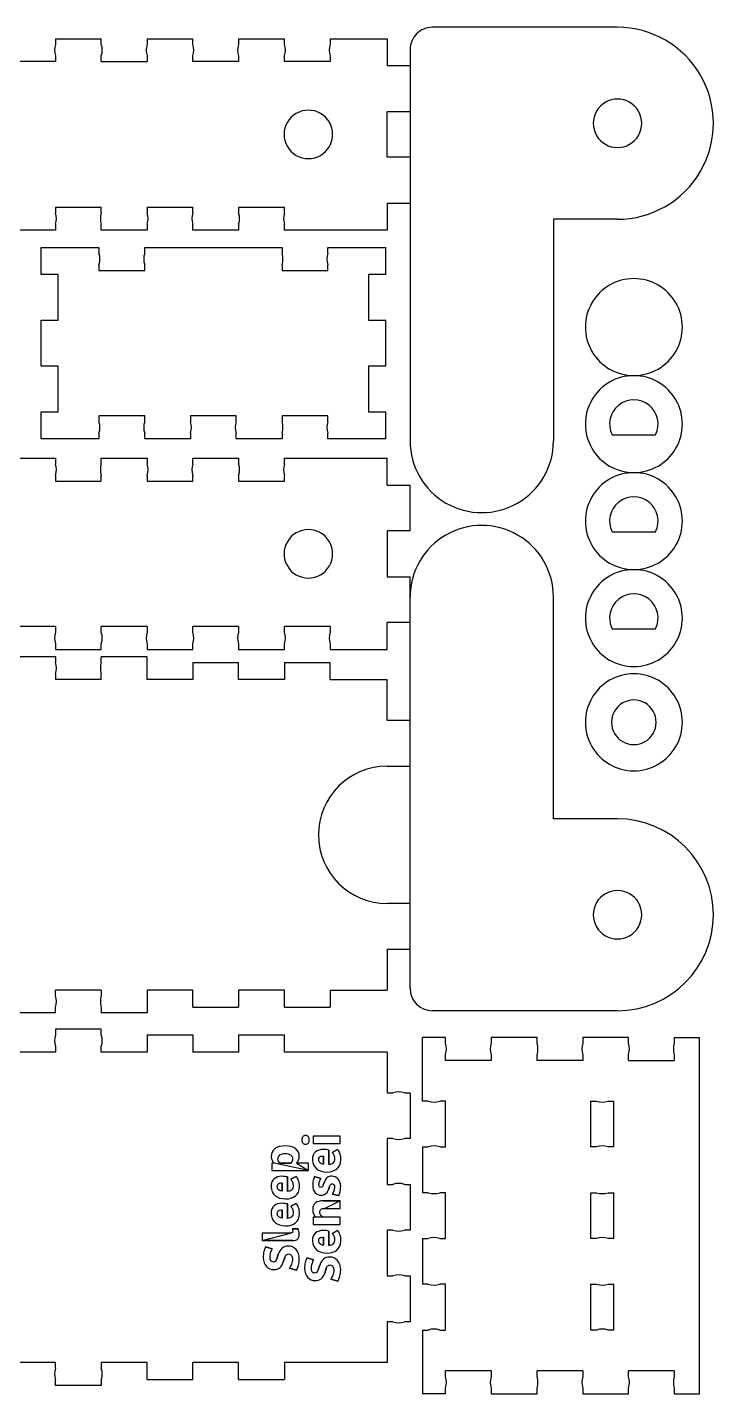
# Model space of a CAD drawing. Extents: x 0.21 to 5.87, y 1.68 to 7.32.
# Drawn here: x 3.02 to 5.87, y 1.68 to 7.32 of the extents above; entities that cross this region are included whole.
import ezdxf

# ---------------------------------------------------------------- set-up
doc = ezdxf.new("R2010")
doc.units = 0
doc.layers.add('Your_Design', color=7, linetype='CONTINUOUS')

msp = doc.modelspace()

# ---------------------------------------------------------------- linework, layer by layer
at = {"layer": 'Your_Design', "color": 5}
for points in [[(3.136378, 7.271357), (3.325178, 7.271357)], [(3.136378, 7.271357), (3.136379, 7.247757)], [(3.325179, 7.247763), (3.325178, 7.271363)], [(3.513978, 7.271357), (3.702778, 7.271357)], [(3.513978, 7.271357), (3.513979, 7.247757)], [(3.702779, 7.247763), (3.702778, 7.271363)], [(3.891578, 7.271357), (4.080378, 7.271357)], [(3.891578, 7.271357), (3.891579, 7.247757)], [(4.080379, 7.247763), (4.080378, 7.271363)], [(4.269178, 7.271357), (4.504378, 7.271357)], [(4.269178, 7.271357), (4.269179, 7.247757)], [(4.504378, 7.271357), (4.504378, 7.160157)], [(5.454331, 7.318514), (4.69051, 7.318514)], [(4.598778, 7.226782), (4.598778, 5.61303)], [(3.136378, 7.176957), (2.947578, 7.176957)], [(3.136381, 7.200557), (3.136381, 7.176957)], [(3.325178, 7.176957), (3.513978, 7.176957)], [(3.325181, 7.176963), (3.325181, 7.200563)], [(3.513981, 7.200557), (3.513981, 7.176957)], [(3.891578, 7.176957), (3.702778, 7.176957)], [(3.702781, 7.176963), (3.702781, 7.200563)], [(3.891581, 7.200557), (3.891581, 7.176957)], [(4.269178, 7.176957), (4.080378, 7.176957)], [(4.080381, 7.176963), (4.080381, 7.200563)], [(4.269181, 7.200557), (4.269181, 7.176957)], [(4.598778, 7.160157), (4.504378, 7.160157)], [(4.598778, 6.782557), (4.504378, 6.782557), (4.504378, 6.971357), (4.598778, 6.971357)], [(4.504378, 6.593757), (4.504378, 6.482557), (4.080378, 6.482557)], [(4.504378, 6.593757), (4.598778, 6.593757)], [(3.136378, 6.576957), (3.325178, 6.576957)], [(3.136378, 6.576952), (3.136378, 6.553352)], [(3.325178, 6.553357), (3.325178, 6.576957)], [(3.513978, 6.576957), (3.702778, 6.576957)], [(3.513978, 6.576952), (3.513978, 6.553352)], [(3.702778, 6.553357), (3.702778, 6.576957)], [(3.891578, 6.576957), (4.080378, 6.576957)], [(3.891578, 6.576952), (3.891578, 6.553352)], [(4.080378, 6.553357), (4.080378, 6.576957)], [(3.136378, 6.482557), (2.947578, 6.482557)], [(3.136376, 6.506152), (3.136375, 6.482552)], [(3.325175, 6.482557), (3.325176, 6.506157)], [(3.513978, 6.482557), (3.325178, 6.482557)], [(3.513976, 6.506152), (3.513975, 6.482552)], [(3.702775, 6.482557), (3.702776, 6.506157)], [(3.891578, 6.482557), (3.702778, 6.482557)], [(3.891576, 6.506152), (3.891575, 6.482552)], [(4.080375, 6.482557), (4.080376, 6.506157)], [(5.190378, 6.527146), (5.190378, 5.61303)], [(5.454331, 6.527146), (5.190378, 6.527146)], [(3.076512, 6.299033), (3.076512, 6.410233)], [(3.076512, 6.410233), (3.315381, 6.410233)], [(3.315381, 6.410233), (3.315381, 6.386633)], [(3.504181, 6.410233), (4.070581, 6.410233)], [(3.504181, 6.386633), (3.504181, 6.410233)], [(4.070581, 6.410233), (4.070581, 6.386633)], [(4.259381, 6.410233), (4.498251, 6.410233)], [(4.259381, 6.386633), (4.259381, 6.410233)], [(4.498251, 6.299033), (4.498251, 6.410233)], [(3.315381, 6.339433), (3.315381, 6.315833)], [(3.315381, 6.315833), (3.504181, 6.315833)], [(3.504181, 6.315833), (3.504181, 6.339433)], [(4.070581, 6.339433), (4.070581, 6.315833)], [(4.070581, 6.315833), (4.259381, 6.315833)], [(4.259381, 6.315833), (4.259381, 6.339433)], [(3.076512, 6.110233), (3.147312, 6.110233), (3.147312, 6.299033), (3.076512, 6.299033)], [(4.498251, 6.299033), (4.427451, 6.299033), (4.427451, 6.110233), (4.498251, 6.110233)], [(3.076512, 5.921433), (3.076512, 6.110233)], [(4.498251, 5.921433), (4.498251, 6.110233)], [(3.076512, 5.732633), (3.147312, 5.732633), (3.147312, 5.921433), (3.076512, 5.921433)], [(4.498251, 5.921433), (4.427451, 5.921433), (4.427451, 5.732633), (4.498251, 5.732633)], [(3.076512, 5.621433), (3.076512, 5.732633)], [(3.504181, 5.715833), (3.315381, 5.715833)], [(3.315381, 5.715833), (3.315381, 5.692233)], [(3.504181, 5.692233), (3.504181, 5.715833)], [(3.881781, 5.715833), (3.692981, 5.715833)], [(3.692981, 5.715833), (3.692981, 5.692233)], [(3.881781, 5.692233), (3.881781, 5.715833)], [(4.259381, 5.715833), (4.070581, 5.715833)], [(4.070581, 5.715833), (4.070581, 5.692233)], [(4.259381, 5.692233), (4.259381, 5.715833)], [(4.498251, 5.621433), (4.498251, 5.732633)], [(3.315381, 5.645033), (3.315381, 5.621433)], [(3.504181, 5.621433), (3.504181, 5.645033)], [(3.692981, 5.645033), (3.692981, 5.621433)], [(3.881781, 5.621433), (3.881781, 5.645033)], [(4.070581, 5.645033), (4.070581, 5.621433)], [(4.259381, 5.621433), (4.259381, 5.645033)], [(5.43209, 5.638353), (5.61169, 5.638353)], [(3.315381, 5.621433), (3.076512, 5.621433)], [(3.692981, 5.621433), (3.504181, 5.621433)], [(4.070581, 5.621433), (3.881781, 5.621433)], [(4.498251, 5.621433), (4.259381, 5.621433)], [(2.947578, 5.541631), (3.136378, 5.541631)], [(3.136378, 5.541625), (3.136378, 5.518025)], [(3.325178, 5.541631), (3.513978, 5.541631)], [(3.325178, 5.518031), (3.325178, 5.541631)], [(3.513978, 5.541625), (3.513978, 5.518025)], [(3.702778, 5.541631), (3.891578, 5.541631)], [(3.702778, 5.518031), (3.702778, 5.541631)], [(3.891578, 5.541625), (3.891578, 5.518025)], [(4.080378, 5.541631), (4.504378, 5.541631)], [(4.080378, 5.518031), (4.080378, 5.541631)], [(4.504378, 5.430431), (4.504378, 5.541631)], [(3.136376, 5.470825), (3.136375, 5.447225)], [(3.325175, 5.447231), (3.325176, 5.470831)], [(3.513976, 5.470825), (3.513975, 5.447225)], [(3.702775, 5.447231), (3.702776, 5.470831)], [(3.891576, 5.470825), (3.891575, 5.447225)], [(4.080375, 5.447231), (4.080376, 5.470831)], [(3.136378, 5.447231), (3.325178, 5.447231)], [(3.513978, 5.447231), (3.702778, 5.447231)], [(3.891578, 5.447231), (4.080378, 5.447231)], [(4.504378, 5.430431), (4.598778, 5.430431)], [(4.598778, 5.241631), (4.598778, 5.430431)], [(4.598778, 5.241631), (4.504378, 5.241631), (4.504378, 5.052831), (4.598778, 5.052831)], [(5.43209, 5.238353), (5.61169, 5.238353)], [(4.598778, 4.864031), (4.598778, 5.052831)], [(4.598778, 3.354985), (4.598778, 4.968737)], [(5.190378, 4.054621), (5.190378, 4.968737)], [(3.136378, 4.847231), (2.947578, 4.847231)], [(3.136378, 4.847231), (3.136379, 4.823631)], [(3.325179, 4.823637), (3.325178, 4.847237)], [(3.513978, 4.847231), (3.325178, 4.847231)], [(3.513978, 4.847231), (3.513979, 4.823631)], [(3.702779, 4.823637), (3.702778, 4.847237)], [(3.891578, 4.847231), (3.702778, 4.847231)], [(3.891578, 4.847231), (3.891579, 4.823631)], [(4.080379, 4.823637), (4.080378, 4.847237)], [(4.269178, 4.847231), (4.080378, 4.847231)], [(4.269178, 4.847231), (4.269179, 4.823631)], [(4.598778, 4.864031), (4.504378, 4.864031)], [(4.504378, 4.752831), (4.504378, 4.864031)], [(5.43209, 4.838353), (5.61169, 4.838353)], [(3.136378, 4.752831), (3.325178, 4.752831)], [(3.136381, 4.776431), (3.136381, 4.752831)], [(3.325181, 4.752837), (3.325181, 4.776437)], [(3.513978, 4.752831), (3.702778, 4.752831)], [(3.513981, 4.776431), (3.513981, 4.752831)], [(3.702781, 4.752837), (3.702781, 4.776437)], [(3.891578, 4.752831), (4.080378, 4.752831)], [(3.891581, 4.776431), (3.891581, 4.752831)], [(4.080381, 4.752837), (4.080381, 4.776437)], [(4.269178, 4.752831), (4.504378, 4.752831)], [(4.269181, 4.776431), (4.269181, 4.752831)], [(3.136378, 4.72282), (2.947578, 4.72282)], [(3.136381, 4.72282), (3.136381, 4.69922)], [(3.702778, 4.69922), (3.702778, 4.62842), (3.513978, 4.62842), (3.513978, 4.72282), (3.325178, 4.72282)], [(3.325181, 4.69922), (3.325181, 4.72282)], [(3.702778, 4.69922), (3.891578, 4.69922)], [(4.080378, 4.69922), (4.080378, 4.62842), (3.891578, 4.62842), (3.891578, 4.69922)], [(4.080378, 4.69922), (4.269178, 4.69922)], [(4.269178, 4.62842), (4.269178, 4.69922)], [(3.136379, 4.65202), (3.136378, 4.62842)], [(3.325178, 4.62842), (3.136378, 4.62842)], [(3.325178, 4.62842), (3.325179, 4.65202)], [(4.269178, 4.62842), (4.504378, 4.62842)], [(4.504378, 4.460351), (4.504378, 4.62842)], [(4.598778, 4.460351), (4.504378, 4.460351)], [(4.504378, 4.271551), (4.598778, 4.271551)], [(5.454331, 4.054621), (5.190378, 4.054621)], [(4.598778, 3.705151), (4.504378, 3.705151)], [(4.504378, 3.516351), (4.598778, 3.516351)], [(4.504378, 3.516351), (4.504378, 3.348282)], [(3.325178, 3.348282), (3.136378, 3.348282)], [(3.136379, 3.324682), (3.136378, 3.348282)], [(3.702778, 3.277482), (3.702778, 3.348282), (3.513978, 3.348282), (3.513978, 3.253882), (3.325178, 3.253882)], [(3.325178, 3.348282), (3.325179, 3.324682)], [(4.080378, 3.277482), (4.080378, 3.348282), (3.891578, 3.348282), (3.891578, 3.277482)], [(4.269178, 3.348282), (4.504378, 3.348282)], [(4.269178, 3.348282), (4.269178, 3.277482)], [(3.136381, 3.253882), (3.136381, 3.277482)], [(3.325181, 3.277482), (3.325181, 3.253882)], [(3.702778, 3.277482), (3.891578, 3.277482)], [(4.080378, 3.277482), (4.269178, 3.277482)], [(3.136378, 3.253882), (2.947578, 3.253882)], [(5.454331, 3.263253), (4.69051, 3.263253)], [(3.325155, 3.187014), (3.136355, 3.187008)], [(3.136355, 3.187008), (3.136356, 3.163408)], [(3.325156, 3.163414), (3.325155, 3.187014)], [(3.513956, 3.16342), (3.513958, 3.09262), (3.325158, 3.092614)], [(3.513956, 3.16342), (3.702756, 3.163426), (3.702758, 3.092626)], [(3.891556, 3.163432), (3.891558, 3.092632), (3.702758, 3.092626)], [(3.891556, 3.163432), (4.080356, 3.163438)], [(4.080358, 3.092638), (4.080356, 3.163438)], [(3.136357, 3.116208), (3.136358, 3.092608)], [(3.325158, 3.092614), (3.325157, 3.116214)], [(4.650466, 2.890372), (4.650466, 3.152841)], [(4.744866, 3.152841), (4.650466, 3.152841)], [(4.744823, 3.129241), (4.744822, 3.152841)], [(4.933663, 3.152841), (4.933664, 3.129241)], [(5.122466, 3.152841), (4.933666, 3.152841)], [(5.122464, 3.129247), (5.122463, 3.152847)], [(5.311263, 3.152841), (5.311264, 3.129241)], [(5.500066, 3.152841), (5.311266, 3.152841)], [(5.500064, 3.129247), (5.500063, 3.152847)], [(5.688822, 3.152841), (5.688823, 3.129241)], [(5.688866, 3.152841), (5.792066, 3.152841)], [(5.792066, 1.683903), (5.792066, 3.152841)], [(3.136358, 3.092608), (2.947558, 3.092602)], [(4.504378, 3.092516), (4.080378, 3.092516)], [(4.504378, 3.092654), (4.504378, 2.924585)], [(4.744825, 3.058441), (4.744825, 3.082041)], [(4.933666, 3.058441), (4.744866, 3.058441)], [(4.933665, 3.082041), (4.933666, 3.058441)], [(5.122466, 3.058447), (5.122465, 3.082047)], [(5.311266, 3.058441), (5.122466, 3.058441)], [(5.311265, 3.082041), (5.311266, 3.058441)], [(5.500066, 3.058447), (5.500065, 3.082047)], [(5.500066, 3.058441), (5.688866, 3.058441)], [(5.688825, 3.082041), (5.688825, 3.058441)], [(4.504378, 2.924585), (4.527978, 2.924585)], [(4.575178, 2.924585), (4.598778, 2.924585)], [(4.598778, 2.924585), (4.598778, 2.735785)], [(4.674066, 2.890372), (4.650466, 2.890372)], [(4.744866, 2.890372), (4.721266, 2.890372)], [(4.744866, 2.701572), (4.744866, 2.890372)], [(5.34486, 2.890372), (5.36846, 2.890373)], [(5.344866, 2.701572), (5.344866, 2.890372)], [(5.41566, 2.890374), (5.43926, 2.890375)], [(5.439266, 2.701572), (5.439266, 2.890372)], [(4.504378, 2.735785), (4.504378, 2.546985)], [(4.527978, 2.735785), (4.504378, 2.735785)], [(4.598778, 2.735785), (4.575178, 2.735785)], [(4.650466, 2.701572), (4.650466, 2.512772)], [(4.650466, 2.701572), (4.674066, 2.701572)], [(4.721266, 2.701572), (4.744866, 2.701572)], [(5.368466, 2.701573), (5.344866, 2.701572)], [(5.439266, 2.701575), (5.415666, 2.701574)], [(4.504378, 2.546985), (4.527978, 2.546985)], [(4.575178, 2.546985), (4.598778, 2.546985)], [(4.598778, 2.546985), (4.598778, 2.358185)], [(4.674066, 2.512772), (4.650466, 2.512772)], [(4.744866, 2.512772), (4.721266, 2.512772)], [(4.744866, 2.323972), (4.744866, 2.512772)], [(5.34486, 2.512772), (5.36846, 2.512773)], [(5.344866, 2.323972), (5.344866, 2.512772)], [(5.41566, 2.512774), (5.43926, 2.512775)], [(5.439266, 2.323972), (5.439266, 2.512772)], [(4.504378, 2.358185), (4.504378, 2.169385)], [(4.527978, 2.358185), (4.504378, 2.358185)], [(4.598778, 2.358185), (4.575178, 2.358185)], [(4.650466, 2.323972), (4.650466, 2.135172)], [(4.650466, 2.323972), (4.674066, 2.323972)], [(4.721266, 2.323972), (4.744866, 2.323972)], [(5.368466, 2.323973), (5.344866, 2.323972)], [(5.439266, 2.323975), (5.415666, 2.323974)], [(4.504378, 2.169385), (4.527978, 2.169385)], [(4.575178, 2.169385), (4.598778, 2.169385)], [(4.598778, 2.169385), (4.598778, 1.980585)], [(4.674066, 2.135172), (4.650466, 2.135172)], [(4.744866, 2.135172), (4.721266, 2.135172)], [(4.744866, 1.946372), (4.744866, 2.135172)], [(5.34486, 2.135172), (5.36846, 2.135173)], [(5.344866, 1.946372), (5.344866, 2.135172)], [(5.41566, 2.135174), (5.43926, 2.135175)], [(5.439266, 1.946372), (5.439266, 2.135172)], [(4.504378, 1.980585), (4.504378, 1.812516), (4.080378, 1.812516), (4.080378, 1.741716)], [(4.527978, 1.980585), (4.504378, 1.980585)], [(4.598778, 1.980585), (4.575178, 1.980585)], [(4.650466, 1.946372), (4.650466, 1.683903)], [(4.650466, 1.946372), (4.674066, 1.946372)], [(4.721266, 1.946372), (4.744866, 1.946372)], [(5.368466, 1.946373), (5.344866, 1.946372)], [(5.439266, 1.946375), (5.415666, 1.946374)], [(3.136378, 1.812516), (2.947578, 1.812516)], [(3.136378, 1.788916), (3.136378, 1.812516)], [(3.513978, 1.741716), (3.513978, 1.812516), (3.325178, 1.812516)], [(3.325178, 1.812516), (3.325178, 1.788916)], [(3.513978, 1.741716), (3.702778, 1.741716), (3.702778, 1.812516)], [(3.891578, 1.741716), (3.891578, 1.812516), (3.702778, 1.812516)], [(4.933666, 1.778303), (4.744866, 1.778303)], [(4.744867, 1.754703), (4.744866, 1.778303)], [(4.933663, 1.778303), (4.933664, 1.754703)], [(5.122464, 1.754709), (5.122463, 1.778309)], [(5.311266, 1.778303), (5.122466, 1.778303)], [(5.311263, 1.778303), (5.311264, 1.754703)], [(5.500064, 1.754709), (5.500063, 1.778309)], [(5.688866, 1.778303), (5.500066, 1.778303)], [(5.688866, 1.778303), (5.688867, 1.754703)], [(3.136378, 1.718116), (3.136378, 1.741716)], [(3.325178, 1.718116), (3.136378, 1.718116)], [(3.325178, 1.741716), (3.325178, 1.718116)], [(3.891578, 1.741716), (4.080378, 1.741716)], [(4.744869, 1.683903), (4.744868, 1.707503)], [(4.933665, 1.707503), (4.933666, 1.683903)], [(5.122466, 1.683909), (5.122465, 1.707509)], [(5.311265, 1.707503), (5.311266, 1.683903)], [(5.500066, 1.683909), (5.500065, 1.707509)], [(5.688868, 1.707503), (5.688869, 1.683903)], [(4.744866, 1.683903), (4.650466, 1.683903)], [(4.933666, 1.683903), (5.122466, 1.683903)], [(5.311266, 1.683903), (5.500066, 1.683903)], [(5.688866, 1.683903), (5.792066, 1.683903)]]:
    msp.add_lwpolyline(points, dxfattribs=at)
for points in [[(5.454331, 7.02283), (5.454331, 7.02283)], [(4.179282, 6.976957), (4.179282, 6.976957)], [(5.52189, 6.282353), (5.52189, 6.282353)], [(5.52189, 5.882353), (5.52189, 5.882353)], [(5.52189, 5.482353), (5.52189, 5.482353)], [(4.179282, 5.247231), (4.179282, 5.247231)], [(5.52189, 5.082353), (5.52189, 5.082353)], [(5.52189, 4.652597), (5.52189, 4.652597)], [(5.52189, 4.544597), (5.52189, 4.544597)], [(5.454331, 3.758937), (5.454331, 3.758937)]]:
    msp.add_lwpolyline(points, close=True, dxfattribs=at)
at = {"layer": 'Your_Design', "color": 1}
for points in [[(4.167584, 2.71271), (4.167584, 2.71271)], [(4.310515, 2.746203), (4.198943, 2.746203), (4.198943, 2.715057), (4.310515, 2.715057), (4.310515, 2.746203)], [(4.083742, 2.674196), (4.083742, 2.674196)], [(4.241183, 2.663113), (4.241183, 2.63026)], [(4.263796, 2.628553), (4.263796, 2.688286)], [(4.300062, 2.690419), (4.277022, 2.679113)], [(4.038516, 2.635157), (4.028276, 2.635157), (4.028276, 2.604224), (4.179955, 2.604224)], [(4.106355, 2.635157), (4.061769, 2.635157)], [(4.179955, 2.604224), (4.179955, 2.635157), (4.130248, 2.635157)], [(4.070516, 2.55228), (4.070516, 2.519427)], [(4.093129, 2.51772), (4.093129, 2.577453)], [(4.129395, 2.579586), (4.106355, 2.568279)], [(4.230089, 2.57178), (4.204276, 2.579033)], [(4.243956, 2.554926), (4.240329, 2.544687)], [(4.263369, 2.52826), (4.266996, 2.5385)], [(4.277662, 2.506927), (4.304542, 2.500954)], [(4.070516, 2.44103), (4.070516, 2.408177)], [(4.093129, 2.40647), (4.093129, 2.466203)], [(4.129395, 2.468336), (4.106355, 2.457029)], [(4.310515, 2.479023), (4.240543, 2.479023)], [(4.246943, 2.447876), (4.310515, 2.447876), (4.310515, 2.479023)], [(4.210676, 2.411823), (4.198943, 2.411823), (4.198943, 2.38089), (4.310515, 2.38089), (4.310515, 2.411823), (4.241609, 2.411823)], [(4.105715, 2.346417), (3.988384, 2.346417), (3.988384, 2.31527)], [(3.988384, 2.31527), (4.114249, 2.31527)], [(4.137075, 2.364123), (4.112329, 2.363056)], [(4.241183, 2.328946), (4.241183, 2.296093)], [(4.263796, 2.294387), (4.263796, 2.354119)], [(4.300062, 2.356253), (4.277022, 2.344946)], [(4.03041, 2.280899), (4.003103, 2.289646)], [(4.055369, 2.258713), (4.049183, 2.23994)], [(4.075849, 2.226713), (4.081822, 2.2457)], [(4.101236, 2.201114), (4.130675, 2.193861)], [(4.201076, 2.235483), (4.17377, 2.244229)], [(4.226036, 2.213296), (4.21985, 2.194523)], [(4.246516, 2.181297), (4.252489, 2.200283)], [(4.271902, 2.155697), (4.301342, 2.148444)]]:
    msp.add_lwpolyline(points, close=True, dxfattribs=at)
at = {"layer": 'Your_Design', "color": 5}
for points in [[(4.625646, 7.291646), (4.608443, 7.274443), (4.598778, 7.25111), (4.598778, 7.226782)], [(4.69051, 7.318514), (4.666181, 7.318514), (4.642849, 7.308849), (4.625646, 7.291646)], [(5.797003, 7.120672), (5.726321, 7.243097), (5.595696, 7.318514), (5.454331, 7.318514)], [(3.136379, 7.247757), (3.131046, 7.232476), (3.131047, 7.215839), (3.136381, 7.200557)], [(3.325181, 7.200563), (3.330513, 7.215845), (3.330513, 7.232482), (3.325179, 7.247763)], [(3.513979, 7.247757), (3.508646, 7.232476), (3.508647, 7.215839), (3.513981, 7.200557)], [(3.702781, 7.200563), (3.708113, 7.215845), (3.708113, 7.232482), (3.702779, 7.247763)], [(3.891579, 7.247757), (3.886246, 7.232476), (3.886247, 7.215839), (3.891581, 7.200557)], [(4.080381, 7.200563), (4.085713, 7.215845), (4.085713, 7.232482), (4.080379, 7.247763)], [(4.269179, 7.247757), (4.263846, 7.232476), (4.263847, 7.215839), (4.269181, 7.200557)], [(5.797003, 6.724988), (5.867686, 6.847413), (5.867686, 6.998247), (5.797003, 7.120672)], [(5.454331, 7.02283), (5.418605, 7.02283), (5.385592, 7.00377), (5.367729, 6.97283)], [(5.540934, 6.97283), (5.523071, 7.00377), (5.490058, 7.02283), (5.454331, 7.02283)], [(4.179282, 6.976957), (4.143556, 6.976957), (4.110543, 6.957898), (4.09268, 6.926957)], [(4.265885, 6.926957), (4.248021, 6.957898), (4.215009, 6.976957), (4.179282, 6.976957)], [(5.367729, 6.97283), (5.349866, 6.94189), (5.349866, 6.90377), (5.367729, 6.87283)], [(5.540934, 6.87283), (5.558797, 6.90377), (5.558797, 6.94189), (5.540934, 6.97283)], [(4.09268, 6.926957), (4.074816, 6.896017), (4.074816, 6.857898), (4.09268, 6.826957)], [(4.265885, 6.826957), (4.283748, 6.857898), (4.283748, 6.896017), (4.265885, 6.926957)], [(4.09268, 6.826957), (4.110543, 6.796017), (4.143556, 6.776957), (4.179282, 6.776957)], [(4.179282, 6.776957), (4.215009, 6.776957), (4.248021, 6.796017), (4.265885, 6.826957)], [(5.367729, 6.87283), (5.385592, 6.84189), (5.418605, 6.82283), (5.454331, 6.82283)], [(5.454331, 6.82283), (5.490058, 6.82283), (5.523071, 6.84189), (5.540934, 6.87283)], [(5.454331, 6.527146), (5.595696, 6.527146), (5.726321, 6.602563), (5.797003, 6.724988)], [(3.136376, 6.506152), (3.14171, 6.521433), (3.14171, 6.53807), (3.136378, 6.553352)], [(3.325178, 6.553357), (3.319844, 6.538076), (3.319843, 6.521439), (3.325176, 6.506157)], [(3.513976, 6.506152), (3.51931, 6.521433), (3.51931, 6.53807), (3.513978, 6.553352)], [(3.702778, 6.553357), (3.697444, 6.538076), (3.697443, 6.521439), (3.702776, 6.506157)], [(3.891576, 6.506152), (3.89691, 6.521433), (3.89691, 6.53807), (3.891578, 6.553352)], [(4.080378, 6.553357), (4.075044, 6.538076), (4.075043, 6.521439), (4.080376, 6.506157)], [(3.315381, 6.339433), (3.320715, 6.354714), (3.320715, 6.371351), (3.315381, 6.386633)], [(3.504181, 6.386633), (3.498848, 6.371351), (3.498848, 6.354714), (3.504181, 6.339433)], [(4.070581, 6.339433), (4.075915, 6.354714), (4.075915, 6.371351), (4.070581, 6.386633)], [(4.259381, 6.386633), (4.254048, 6.371351), (4.254048, 6.354714), (4.259381, 6.339433)], [(5.52189, 6.282353), (5.450437, 6.282353), (5.384411, 6.244233), (5.348685, 6.182353)], [(5.695095, 6.182353), (5.659368, 6.244233), (5.593343, 6.282353), (5.52189, 6.282353)], [(5.348685, 6.182353), (5.312958, 6.120473), (5.312958, 6.044233), (5.348685, 5.982353)], [(5.695095, 5.982353), (5.730822, 6.044233), (5.730822, 6.120473), (5.695095, 6.182353)], [(5.348685, 5.982353), (5.384411, 5.920473), (5.450437, 5.882353), (5.52189, 5.882353)], [(5.52189, 5.882353), (5.593343, 5.882353), (5.659368, 5.920473), (5.695095, 5.982353)], [(5.52189, 5.882353), (5.450437, 5.882353), (5.384411, 5.844233), (5.348685, 5.782353)], [(5.695095, 5.782353), (5.659368, 5.844233), (5.593343, 5.882353), (5.52189, 5.882353)], [(5.348685, 5.782353), (5.312958, 5.720473), (5.312958, 5.644233), (5.348685, 5.582353)], [(5.459364, 5.760394), (5.422821, 5.731117), (5.411487, 5.680402), (5.43209, 5.638353)], [(5.584416, 5.760394), (5.547873, 5.789672), (5.495907, 5.789672), (5.459364, 5.760394)], [(5.61169, 5.638353), (5.632293, 5.680402), (5.620959, 5.731117), (5.584416, 5.760394)], [(5.695095, 5.582353), (5.730822, 5.644233), (5.730822, 5.720473), (5.695095, 5.782353)], [(3.315381, 5.645033), (3.320715, 5.660314), (3.320715, 5.676951), (3.315381, 5.692233)], [(3.504181, 5.692233), (3.498848, 5.676951), (3.498848, 5.660314), (3.504181, 5.645033)], [(3.692981, 5.645033), (3.698315, 5.660314), (3.698315, 5.676951), (3.692981, 5.692233)], [(3.881781, 5.692233), (3.876448, 5.676951), (3.876448, 5.660314), (3.881781, 5.645033)], [(4.070581, 5.645033), (4.075915, 5.660314), (4.075915, 5.676951), (4.070581, 5.692233)], [(4.259381, 5.692233), (4.254048, 5.676951), (4.254048, 5.660314), (4.259381, 5.645033)], [(4.598778, 5.61303), (4.598778, 5.507351), (4.655158, 5.409699), (4.746678, 5.356859)], [(5.042478, 5.356859), (5.133999, 5.409699), (5.190378, 5.507351), (5.190378, 5.61303)], [(5.348685, 5.582353), (5.384411, 5.520473), (5.450437, 5.482353), (5.52189, 5.482353)], [(5.52189, 5.482353), (5.593343, 5.482353), (5.659368, 5.520473), (5.695095, 5.582353)], [(3.136376, 5.470825), (3.14171, 5.486106), (3.14171, 5.502744), (3.136378, 5.518025)], [(3.325178, 5.518031), (3.319844, 5.50275), (3.319843, 5.486113), (3.325176, 5.470831)], [(3.513976, 5.470825), (3.51931, 5.486106), (3.51931, 5.502744), (3.513978, 5.518025)], [(3.702778, 5.518031), (3.697444, 5.50275), (3.697443, 5.486113), (3.702776, 5.470831)], [(3.891576, 5.470825), (3.89691, 5.486106), (3.89691, 5.502744), (3.891578, 5.518025)], [(4.080378, 5.518031), (4.075044, 5.50275), (4.075043, 5.486113), (4.080376, 5.470831)], [(5.52189, 5.482353), (5.450437, 5.482353), (5.384411, 5.444233), (5.348685, 5.382353)], [(5.695095, 5.382353), (5.659368, 5.444233), (5.593343, 5.482353), (5.52189, 5.482353)], [(4.746678, 5.356859), (4.838199, 5.30402), (4.950958, 5.30402), (5.042478, 5.356859)], [(5.348685, 5.382353), (5.312958, 5.320473), (5.312958, 5.244233), (5.348685, 5.182353)], [(5.459364, 5.360394), (5.422821, 5.331117), (5.411487, 5.280401), (5.43209, 5.238353)], [(5.584416, 5.360394), (5.547873, 5.389672), (5.495907, 5.389672), (5.459364, 5.360394)], [(5.61169, 5.238353), (5.632293, 5.280401), (5.620959, 5.331117), (5.584416, 5.360394)], [(5.695095, 5.182353), (5.730822, 5.244233), (5.730822, 5.320473), (5.695095, 5.382353)], [(4.179282, 5.247231), (4.143556, 5.247231), (4.110543, 5.228171), (4.09268, 5.197231)], [(4.265885, 5.197231), (4.248021, 5.228171), (4.215009, 5.247231), (4.179282, 5.247231)], [(5.042478, 5.224907), (4.950958, 5.277747), (4.838199, 5.277747), (4.746678, 5.224907)], [(4.09268, 5.197231), (4.074816, 5.166291), (4.074816, 5.128171), (4.09268, 5.097231)], [(4.265885, 5.097231), (4.283748, 5.128171), (4.283748, 5.166291), (4.265885, 5.197231)], [(4.746678, 5.224907), (4.655158, 5.172068), (4.598778, 5.074416), (4.598778, 4.968737)], [(5.190378, 4.968737), (5.190378, 5.074416), (5.133999, 5.172068), (5.042478, 5.224907)], [(5.348685, 5.182353), (5.384411, 5.120473), (5.450437, 5.082353), (5.52189, 5.082353)], [(5.52189, 5.082353), (5.593343, 5.082353), (5.659368, 5.120473), (5.695095, 5.182353)], [(4.09268, 5.097231), (4.110543, 5.066291), (4.143556, 5.047231), (4.179282, 5.047231)], [(4.179282, 5.047231), (4.215009, 5.047231), (4.248021, 5.066291), (4.265885, 5.097231)], [(5.52189, 5.082353), (5.450437, 5.082353), (5.384411, 5.044233), (5.348685, 4.982353)], [(5.695095, 4.982353), (5.659368, 5.044233), (5.593343, 5.082353), (5.52189, 5.082353)], [(5.348685, 4.982353), (5.312958, 4.920473), (5.312958, 4.844233), (5.348685, 4.782353)], [(5.459364, 4.960394), (5.422821, 4.931117), (5.411487, 4.880401), (5.43209, 4.838353)], [(5.584416, 4.960394), (5.547873, 4.989672), (5.495907, 4.989672), (5.459364, 4.960394)], [(5.61169, 4.838353), (5.632293, 4.880401), (5.620959, 4.931117), (5.584416, 4.960394)], [(5.695095, 4.782353), (5.730822, 4.844233), (5.730822, 4.920473), (5.695095, 4.982353)], [(3.136379, 4.823631), (3.131046, 4.80835), (3.131047, 4.791712), (3.136381, 4.776431)], [(3.325181, 4.776437), (3.330513, 4.791719), (3.330513, 4.808356), (3.325179, 4.823637)], [(3.513979, 4.823631), (3.508646, 4.80835), (3.508647, 4.791712), (3.513981, 4.776431)], [(3.702781, 4.776437), (3.708113, 4.791719), (3.708113, 4.808356), (3.702779, 4.823637)], [(3.891579, 4.823631), (3.886246, 4.80835), (3.886247, 4.791712), (3.891581, 4.776431)], [(4.080381, 4.776437), (4.085713, 4.791719), (4.085713, 4.808356), (4.080379, 4.823637)], [(4.269179, 4.823631), (4.263846, 4.80835), (4.263847, 4.791712), (4.269181, 4.776431)], [(5.348685, 4.782353), (5.384411, 4.720473), (5.450437, 4.682353), (5.52189, 4.682353)], [(5.52189, 4.682353), (5.593343, 4.682353), (5.659368, 4.720473), (5.695095, 4.782353)], [(3.136379, 4.65202), (3.141713, 4.667302), (3.141713, 4.683939), (3.136381, 4.69922)], [(3.325181, 4.69922), (3.319847, 4.683939), (3.319846, 4.667302), (3.325179, 4.65202)], [(5.52189, 4.652597), (5.450437, 4.652597), (5.384411, 4.614478), (5.348685, 4.552597)], [(5.695095, 4.552597), (5.659368, 4.614478), (5.593343, 4.652597), (5.52189, 4.652597)], [(5.348685, 4.552597), (5.312958, 4.490717), (5.312958, 4.414478), (5.348685, 4.352597)], [(5.52189, 4.544597), (5.489021, 4.544597), (5.45865, 4.527062), (5.442216, 4.498597)], [(5.601564, 4.498597), (5.58513, 4.527062), (5.554758, 4.544597), (5.52189, 4.544597)], [(5.695095, 4.352597), (5.730822, 4.414478), (5.730822, 4.490717), (5.695095, 4.552597)], [(5.442216, 4.498597), (5.425781, 4.470133), (5.425781, 4.435062), (5.442216, 4.406597)], [(5.601564, 4.406597), (5.617998, 4.435062), (5.617998, 4.470133), (5.601564, 4.498597)], [(5.442216, 4.406597), (5.45865, 4.378133), (5.489021, 4.360597), (5.52189, 4.360597)], [(5.52189, 4.360597), (5.554758, 4.360597), (5.58513, 4.378133), (5.601564, 4.406597)], [(5.348685, 4.352597), (5.384411, 4.290717), (5.450437, 4.252597), (5.52189, 4.252597)], [(5.52189, 4.252597), (5.593343, 4.252597), (5.659368, 4.290717), (5.695095, 4.352597)], [(4.504378, 4.271551), (4.348033, 4.271464), (4.221337, 4.144696), (4.221337, 3.988351)], [(5.849931, 3.658937), (5.849931, 3.877434), (5.672829, 4.054574), (5.454331, 4.054621)], [(4.221337, 3.988351), (4.221337, 3.832006), (4.348033, 3.705239), (4.504378, 3.705151)], [(5.454331, 3.758937), (5.418605, 3.758937), (5.385592, 3.739877), (5.367729, 3.708937)], [(5.540934, 3.708937), (5.523071, 3.739877), (5.490058, 3.758937), (5.454331, 3.758937)], [(5.367729, 3.708937), (5.349866, 3.677997), (5.349866, 3.639877), (5.367729, 3.608937)], [(5.540934, 3.608937), (5.558797, 3.639877), (5.558797, 3.677997), (5.540934, 3.708937)], [(5.367729, 3.608937), (5.385592, 3.577997), (5.418605, 3.558937), (5.454331, 3.558937)], [(5.454331, 3.263253), (5.672829, 3.263299), (5.849931, 3.44044), (5.849931, 3.658937)], [(5.454331, 3.558937), (5.490058, 3.558937), (5.523071, 3.577997), (5.540934, 3.608937)], [(3.136381, 3.277482), (3.141713, 3.292763), (3.141713, 3.309401), (3.136379, 3.324682)], [(3.325179, 3.324682), (3.319846, 3.3094), (3.319847, 3.292763), (3.325181, 3.277482)], [(4.598778, 3.354985), (4.598778, 3.304323), (4.639848, 3.263253), (4.69051, 3.263253)], [(3.136356, 3.163408), (3.131023, 3.148127), (3.131024, 3.131489), (3.136357, 3.116208)], [(3.325157, 3.116214), (3.33049, 3.131496), (3.33049, 3.148133), (3.325156, 3.163414)], [(4.744825, 3.082041), (4.750158, 3.097323), (4.750157, 3.11396), (4.744823, 3.129241)], [(4.933664, 3.129241), (4.928331, 3.11396), (4.928331, 3.097323), (4.933665, 3.082041)], [(5.122465, 3.082047), (5.127798, 3.097329), (5.127797, 3.113966), (5.122464, 3.129247)], [(5.311264, 3.129241), (5.305931, 3.11396), (5.305931, 3.097323), (5.311265, 3.082041)], [(5.500065, 3.082047), (5.505398, 3.097329), (5.505397, 3.113966), (5.500064, 3.129247)], [(5.688823, 3.129241), (5.68349, 3.11396), (5.683491, 3.097323), (5.688825, 3.082041)], [(4.575178, 2.924585), (4.559897, 2.929918), (4.54326, 2.929918), (4.527978, 2.924585)], [(4.674066, 2.890372), (4.689347, 2.885039), (4.705985, 2.885039), (4.721266, 2.890372)], [(5.36846, 2.890373), (5.383741, 2.88504), (5.400379, 2.88504), (5.41566, 2.890374)], [(4.527978, 2.735785), (4.54326, 2.730452), (4.559897, 2.730452), (4.575178, 2.735785)], [(4.721266, 2.701572), (4.705985, 2.706905), (4.689347, 2.706905), (4.674066, 2.701572)], [(5.415666, 2.701574), (5.400384, 2.706907), (5.383747, 2.706907), (5.368466, 2.701573)], [(4.575178, 2.546985), (4.559897, 2.552318), (4.54326, 2.552318), (4.527978, 2.546985)], [(4.674066, 2.512772), (4.689347, 2.507439), (4.705985, 2.507439), (4.721266, 2.512772)], [(5.36846, 2.512773), (5.383741, 2.50744), (5.400379, 2.50744), (5.41566, 2.512774)], [(4.527978, 2.358185), (4.54326, 2.352852), (4.559897, 2.352852), (4.575178, 2.358185)], [(4.721266, 2.323972), (4.705985, 2.329305), (4.689347, 2.329305), (4.674066, 2.323972)], [(5.415666, 2.323974), (5.400384, 2.329307), (5.383747, 2.329307), (5.368466, 2.323973)], [(4.575178, 2.169385), (4.559897, 2.174718), (4.54326, 2.174718), (4.527978, 2.169385)], [(4.674066, 2.135172), (4.689347, 2.129839), (4.705985, 2.129839), (4.721266, 2.135172)], [(5.36846, 2.135173), (5.383741, 2.12984), (5.400379, 2.12984), (5.41566, 2.135174)], [(4.527978, 1.980585), (4.54326, 1.975252), (4.559897, 1.975252), (4.575178, 1.980585)], [(4.721266, 1.946372), (4.705985, 1.951705), (4.689347, 1.951705), (4.674066, 1.946372)], [(5.415666, 1.946374), (5.400384, 1.951707), (5.383747, 1.951707), (5.368466, 1.946373)], [(3.136378, 1.788916), (3.131045, 1.773634), (3.131045, 1.756997), (3.136378, 1.741716)], [(3.325178, 1.741716), (3.330512, 1.756997), (3.330512, 1.773634), (3.325178, 1.788916)], [(4.744868, 1.707503), (4.750201, 1.722784), (4.7502, 1.739422), (4.744867, 1.754703)], [(4.933664, 1.754703), (4.928331, 1.739421), (4.928331, 1.722784), (4.933665, 1.707503)], [(5.122465, 1.707509), (5.127798, 1.72279), (5.127797, 1.739428), (5.122464, 1.754709)], [(5.311264, 1.754703), (5.305931, 1.739421), (5.305931, 1.722784), (5.311265, 1.707503)], [(5.500065, 1.707509), (5.505398, 1.72279), (5.505397, 1.739428), (5.500064, 1.754709)], [(5.688867, 1.754703), (5.683534, 1.739421), (5.683534, 1.722784), (5.688868, 1.707503)]]:
    msp.add_open_spline(points, degree=3, dxfattribs=at)
at = {"layer": 'Your_Design', "color": 1}
for points in [[(4.084169, 2.705769), (4.065512, 2.705569), (4.051201, 2.701542), (4.041236, 2.693689)], [(4.126969, 2.693689), (4.117169, 2.701542), (4.102902, 2.705569), (4.084169, 2.705769)], [(4.152437, 2.730844), (4.152359, 2.725421), (4.153473, 2.721066), (4.15577, 2.717777)], [(4.15577, 2.74343), (4.153473, 2.740248), (4.152362, 2.736052), (4.152437, 2.730844)], [(4.167584, 2.748337), (4.162006, 2.748248), (4.158068, 2.746612), (4.15577, 2.74343)], [(4.15577, 2.717777), (4.158068, 2.714488), (4.162006, 2.712799), (4.167584, 2.71271)], [(4.17961, 2.74343), (4.177188, 2.746612), (4.173179, 2.748248), (4.167584, 2.748337)], [(4.167584, 2.71271), (4.173179, 2.712799), (4.177188, 2.714488), (4.17961, 2.717777)], [(4.183157, 2.730844), (4.183212, 2.736052), (4.182032, 2.740248), (4.17961, 2.74343)], [(4.17961, 2.717777), (4.182032, 2.721066), (4.183215, 2.725421), (4.183157, 2.730844)], [(4.041236, 2.693689), (4.031272, 2.685836), (4.026241, 2.675356), (4.026143, 2.66225)], [(4.026143, 2.66225), (4.02621, 2.656281), (4.027361, 2.651045), (4.02961, 2.646543)], [(4.053663, 2.652223), (4.053741, 2.659112), (4.05641, 2.664481), (4.061663, 2.66833)], [(4.056036, 2.64233), (4.054512, 2.645348), (4.053721, 2.648645), (4.053663, 2.652223)], [(4.061663, 2.66833), (4.066916, 2.672178), (4.074276, 2.674134), (4.083742, 2.674196)], [(4.083742, 2.674196), (4.093413, 2.67413), (4.100898, 2.672178), (4.106195, 2.66833)], [(4.106195, 2.66833), (4.111493, 2.664481), (4.114178, 2.659112), (4.114249, 2.652223)], [(4.114249, 2.652223), (4.114182, 2.648632), (4.113404, 2.645308), (4.111902, 2.64225)], [(4.141768, 2.66225), (4.141702, 2.675356), (4.136768, 2.685836), (4.126969, 2.693689)], [(4.138568, 2.646783), (4.140648, 2.651325), (4.141715, 2.656481), (4.141768, 2.66225)], [(4.208916, 2.681006), (4.20057, 2.674202), (4.19625, 2.663331), (4.195956, 2.648393)], [(4.195956, 2.648393), (4.196285, 2.632949), (4.201868, 2.620745), (4.212703, 2.61178)], [(4.240756, 2.691059), (4.227876, 2.691159), (4.217263, 2.68781), (4.208916, 2.681006)], [(4.22177, 2.648607), (4.221761, 2.653251), (4.222952, 2.656922), (4.225343, 2.65962)], [(4.227156, 2.635433), (4.223654, 2.638464), (4.221858, 2.642855), (4.22177, 2.648607)], [(4.225343, 2.65962), (4.227734, 2.662317), (4.231378, 2.663695), (4.236276, 2.663753)], [(4.236276, 2.663753), (4.238018, 2.663753), (4.239654, 2.66354), (4.241183, 2.663113)], [(4.252676, 2.690313), (4.248716, 2.690802), (4.244743, 2.69105), (4.240756, 2.691059)], [(4.263796, 2.688286), (4.260342, 2.689148), (4.256636, 2.689824), (4.252676, 2.690313)], [(4.277022, 2.679113), (4.279875, 2.675895), (4.282275, 2.672091), (4.284222, 2.6677)], [(4.287262, 2.653086), (4.287151, 2.644758), (4.284973, 2.638695), (4.280729, 2.6349)], [(4.284222, 2.6677), (4.286169, 2.663308), (4.287182, 2.658437), (4.287262, 2.653086)], [(4.296915, 2.61042), (4.307644, 2.618705), (4.313173, 2.631362), (4.313502, 2.648393)], [(4.309902, 2.672366), (4.307542, 2.679384), (4.304262, 2.685402), (4.300062, 2.690419)], [(4.313502, 2.648393), (4.313457, 2.657357), (4.312262, 2.665348), (4.309902, 2.672366)], [(4.02961, 2.646543), (4.031859, 2.642041), (4.034828, 2.638246), (4.038516, 2.635157)], [(4.061769, 2.635157), (4.059472, 2.636921), (4.057561, 2.639312), (4.056036, 2.64233)], [(4.111902, 2.64225), (4.1104, 2.639192), (4.108551, 2.636828), (4.106355, 2.635157)], [(4.130248, 2.635157), (4.133715, 2.638366), (4.136488, 2.642241), (4.138568, 2.646783)], [(4.212703, 2.61178), (4.223538, 2.602816), (4.237654, 2.598238), (4.255049, 2.598047)], [(4.241183, 2.63026), (4.235334, 2.630678), (4.230658, 2.632402), (4.227156, 2.635433)], [(4.255049, 2.598047), (4.272231, 2.598014), (4.286186, 2.602136), (4.296915, 2.61042)], [(4.280729, 2.6349), (4.276484, 2.631104), (4.27084, 2.628989), (4.263796, 2.628553)], [(4.03825, 2.570173), (4.029903, 2.563368), (4.025583, 2.552497), (4.02529, 2.53756)], [(4.02529, 2.53756), (4.025619, 2.522116), (4.031201, 2.509911), (4.042036, 2.500947)], [(4.070089, 2.580226), (4.057209, 2.580326), (4.046596, 2.576977), (4.03825, 2.570173)], [(4.051103, 2.537773), (4.051094, 2.542418), (4.052285, 2.546089), (4.054676, 2.548786)], [(4.056489, 2.5246), (4.052987, 2.527631), (4.051192, 2.532022), (4.051103, 2.537773)], [(4.054676, 2.548786), (4.057067, 2.551484), (4.060712, 2.552862), (4.065609, 2.55292)], [(4.065609, 2.55292), (4.067352, 2.55292), (4.068987, 2.552706), (4.070516, 2.55228)], [(4.082009, 2.579479), (4.078049, 2.579968), (4.074076, 2.580217), (4.070089, 2.580226)], [(4.093129, 2.577453), (4.089676, 2.578315), (4.085969, 2.57899), (4.082009, 2.579479)], [(4.106355, 2.568279), (4.109209, 2.565062), (4.111609, 2.561257), (4.113555, 2.556866)], [(4.116595, 2.542253), (4.116484, 2.533924), (4.114306, 2.527862), (4.110062, 2.524067)], [(4.113555, 2.556866), (4.115502, 2.552475), (4.116515, 2.547604), (4.116595, 2.542253)], [(4.126249, 2.499587), (4.136977, 2.507871), (4.142506, 2.520529), (4.142835, 2.53756)], [(4.139235, 2.561533), (4.136875, 2.56855), (4.133595, 2.574568), (4.129395, 2.579586)], [(4.142835, 2.53756), (4.142791, 2.546524), (4.141595, 2.554515), (4.139235, 2.561533)], [(4.19929, 2.562846), (4.197854, 2.556131), (4.197099, 2.549509), (4.197023, 2.54298)], [(4.197023, 2.54298), (4.197236, 2.529625), (4.200597, 2.519536), (4.207103, 2.512714)], [(4.204276, 2.579033), (4.202388, 2.574957), (4.200725, 2.569562), (4.19929, 2.562846)], [(4.223049, 2.545327), (4.223105, 2.549829), (4.223796, 2.554318), (4.225129, 2.558793)], [(4.225289, 2.53682), (4.223823, 2.538576), (4.223076, 2.541411), (4.223049, 2.545327)], [(4.225129, 2.558793), (4.226463, 2.563269), (4.228116, 2.567597), (4.230089, 2.57178)], [(4.231369, 2.534233), (4.228783, 2.5342), (4.226756, 2.535065), (4.225289, 2.53682)], [(4.236329, 2.53674), (4.234916, 2.535051), (4.233263, 2.534216), (4.231369, 2.534233)], [(4.240329, 2.544687), (4.239076, 2.541078), (4.237743, 2.538429), (4.236329, 2.53674)], [(4.256916, 2.575006), (4.251583, 2.57118), (4.247263, 2.564486), (4.243956, 2.554926)], [(4.275955, 2.580526), (4.268596, 2.580673), (4.262249, 2.578833), (4.256916, 2.575006)], [(4.266996, 2.5385), (4.268218, 2.542304), (4.269667, 2.545042), (4.271342, 2.546713)], [(4.271342, 2.546713), (4.273018, 2.548384), (4.275267, 2.549202), (4.278089, 2.549167)], [(4.301662, 2.569166), (4.29464, 2.576606), (4.286071, 2.580393), (4.275955, 2.580526)], [(4.278089, 2.549167), (4.280982, 2.549144), (4.283195, 2.548011), (4.284729, 2.545753)], [(4.287049, 2.53594), (4.286924, 2.530718), (4.285893, 2.525536), (4.283955, 2.520394)], [(4.284729, 2.545753), (4.286262, 2.543495), (4.287035, 2.540224), (4.287049, 2.53594)], [(4.312648, 2.538287), (4.312346, 2.551433), (4.308684, 2.561726), (4.301662, 2.569166)], [(4.309955, 2.51658), (4.311639, 2.523149), (4.312537, 2.530385), (4.312648, 2.538287)], [(4.042036, 2.500947), (4.052872, 2.491983), (4.066987, 2.487405), (4.084382, 2.487214)], [(4.070516, 2.519427), (4.064667, 2.519845), (4.059992, 2.521569), (4.056489, 2.5246)], [(4.084382, 2.487214), (4.101564, 2.487181), (4.11552, 2.491303), (4.126249, 2.499587)], [(4.110062, 2.524067), (4.105818, 2.520271), (4.100173, 2.518156), (4.093129, 2.51772)], [(4.207103, 2.512714), (4.21361, 2.505892), (4.221983, 2.502469), (4.232223, 2.502447)], [(4.232223, 2.502447), (4.23988, 2.502443), (4.246271, 2.504585), (4.251396, 2.508874)], [(4.251396, 2.508874), (4.25652, 2.513163), (4.260511, 2.519625), (4.263369, 2.52826)], [(4.283955, 2.520394), (4.282018, 2.515251), (4.27992, 2.510763), (4.277662, 2.506927)], [(4.304542, 2.500954), (4.306466, 2.504803), (4.308271, 2.510011), (4.309955, 2.51658)], [(4.03825, 2.458923), (4.029903, 2.452118), (4.025583, 2.441247), (4.02529, 2.42631)], [(4.02529, 2.42631), (4.025619, 2.410866), (4.031201, 2.398661), (4.042036, 2.389697)], [(4.070089, 2.468976), (4.057209, 2.469076), (4.046596, 2.465727), (4.03825, 2.458923)], [(4.051103, 2.426523), (4.051094, 2.431168), (4.052285, 2.434839), (4.054676, 2.437536)], [(4.056489, 2.41335), (4.052987, 2.416381), (4.051192, 2.420772), (4.051103, 2.426523)], [(4.054676, 2.437536), (4.057067, 2.440234), (4.060712, 2.441612), (4.065609, 2.44167)], [(4.065609, 2.44167), (4.067352, 2.44167), (4.068987, 2.441456), (4.070516, 2.44103)], [(4.082009, 2.468229), (4.078049, 2.468718), (4.074076, 2.468967), (4.070089, 2.468976)], [(4.093129, 2.466203), (4.089676, 2.467065), (4.085969, 2.46774), (4.082009, 2.468229)], [(4.106355, 2.457029), (4.109209, 2.453812), (4.111609, 2.450007), (4.113555, 2.445616)], [(4.116595, 2.431003), (4.116484, 2.422674), (4.114306, 2.416612), (4.110062, 2.412817)], [(4.113555, 2.445616), (4.115502, 2.441225), (4.116515, 2.436354), (4.116595, 2.431003)], [(4.126249, 2.388337), (4.136977, 2.396621), (4.142506, 2.409279), (4.142835, 2.42631)], [(4.139235, 2.450283), (4.136875, 2.4573), (4.133595, 2.463318), (4.129395, 2.468336)], [(4.142835, 2.42631), (4.142791, 2.435274), (4.141595, 2.443265), (4.139235, 2.450283)], [(4.208543, 2.470623), (4.20097, 2.464956), (4.19713, 2.456023), (4.197023, 2.443823)], [(4.197023, 2.443823), (4.197101, 2.43693), (4.198388, 2.430716), (4.20089, 2.425183)], [(4.20089, 2.425183), (4.203392, 2.41965), (4.206654, 2.415197), (4.210676, 2.411823)], [(4.240543, 2.479023), (4.226783, 2.479089), (4.216116, 2.476289), (4.208543, 2.470623)], [(4.226036, 2.431663), (4.226014, 2.437285), (4.227712, 2.441401), (4.231129, 2.44401)], [(4.231023, 2.418943), (4.227881, 2.42229), (4.226218, 2.42653), (4.226036, 2.431663)], [(4.231129, 2.44401), (4.234547, 2.446618), (4.239818, 2.447907), (4.246943, 2.447876)], [(4.042036, 2.389697), (4.052872, 2.380733), (4.066987, 2.376155), (4.084382, 2.375964)], [(4.070516, 2.408177), (4.064667, 2.408595), (4.059992, 2.410319), (4.056489, 2.41335)], [(4.084382, 2.375964), (4.101564, 2.375931), (4.11552, 2.380053), (4.126249, 2.388337)], [(4.110062, 2.412817), (4.105818, 2.409021), (4.100173, 2.406906), (4.093129, 2.40647)], [(4.241609, 2.411823), (4.237694, 2.413223), (4.234165, 2.415597), (4.231023, 2.418943)], [(4.113315, 2.348177), (4.111915, 2.347003), (4.109382, 2.346417), (4.105715, 2.346417)], [(4.112329, 2.363056), (4.1132, 2.36167), (4.113911, 2.360176), (4.114462, 2.358577)], [(4.115315, 2.353457), (4.115382, 2.35111), (4.114715, 2.34935), (4.113315, 2.348177)], [(4.114249, 2.31527), (4.124177, 2.31527), (4.131306, 2.317457), (4.135635, 2.32183)], [(4.114462, 2.358577), (4.115013, 2.356976), (4.115298, 2.35527), (4.115315, 2.353457)], [(4.135635, 2.32183), (4.139964, 2.326204), (4.142079, 2.332764), (4.141982, 2.34151)], [(4.140408, 2.354657), (4.139417, 2.358412), (4.138306, 2.361568), (4.137075, 2.364123)], [(4.141982, 2.34151), (4.141926, 2.346519), (4.141399, 2.350901), (4.140408, 2.354657)], [(4.208916, 2.346839), (4.20057, 2.340035), (4.19625, 2.329164), (4.195956, 2.314227)], [(4.195956, 2.314227), (4.196285, 2.298782), (4.201868, 2.286578), (4.212703, 2.277614)], [(4.240756, 2.356893), (4.227876, 2.356993), (4.217263, 2.353644), (4.208916, 2.346839)], [(4.22177, 2.31444), (4.221761, 2.319084), (4.222952, 2.322755), (4.225343, 2.325453)], [(4.227156, 2.301267), (4.223654, 2.304298), (4.221858, 2.308689), (4.22177, 2.31444)], [(4.225343, 2.325453), (4.227734, 2.328151), (4.231378, 2.329528), (4.236276, 2.329586)], [(4.236276, 2.329586), (4.238018, 2.329586), (4.239654, 2.329373), (4.241183, 2.328946)], [(4.252676, 2.356146), (4.248716, 2.356635), (4.244743, 2.356884), (4.240756, 2.356893)], [(4.263796, 2.354119), (4.260342, 2.354982), (4.256636, 2.355657), (4.252676, 2.356146)], [(4.277022, 2.344946), (4.279875, 2.341728), (4.282275, 2.337924), (4.284222, 2.333533)], [(4.287262, 2.31892), (4.287151, 2.310591), (4.284973, 2.304529), (4.280729, 2.300733)], [(4.284222, 2.333533), (4.286169, 2.329142), (4.287182, 2.324271), (4.287262, 2.31892)], [(4.296915, 2.276254), (4.307644, 2.284538), (4.313173, 2.297196), (4.313502, 2.314227)], [(4.309902, 2.3382), (4.307542, 2.345217), (4.304262, 2.351235), (4.300062, 2.356253)], [(4.313502, 2.314227), (4.313457, 2.323191), (4.312262, 2.331182), (4.309902, 2.3382)], [(3.995904, 2.27042), (3.993957, 2.262664), (3.992944, 2.254495), (3.992864, 2.245913)], [(4.003103, 2.289646), (4.00025, 2.284584), (3.99785, 2.278175), (3.995904, 2.27042)], [(4.021023, 2.24698), (4.021068, 2.25266), (4.021939, 2.258526), (4.023637, 2.26458)], [(4.023637, 2.26458), (4.025334, 2.270633), (4.027592, 2.276073), (4.03041, 2.280899)], [(4.071316, 2.284633), (4.064614, 2.279219), (4.059298, 2.270579), (4.055369, 2.258713)], [(4.095902, 2.292633), (4.086214, 2.29271), (4.078018, 2.290046), (4.071316, 2.284633)], [(4.081822, 2.2457), (4.083547, 2.251064), (4.085751, 2.254842), (4.088436, 2.257033)], [(4.088436, 2.257033), (4.09112, 2.259224), (4.094178, 2.260282), (4.097609, 2.260206)], [(4.128702, 2.278206), (4.120142, 2.287615), (4.109209, 2.292423), (4.095902, 2.292633)], [(4.097609, 2.260206), (4.103036, 2.260024), (4.107062, 2.257882), (4.109689, 2.25378)], [(4.141982, 2.23994), (4.141688, 2.256042), (4.137262, 2.268797), (4.128702, 2.278206)], [(4.212703, 2.277614), (4.223538, 2.268649), (4.237654, 2.264072), (4.255049, 2.263881)], [(4.241183, 2.296093), (4.235334, 2.296511), (4.230658, 2.298236), (4.227156, 2.301267)], [(4.255049, 2.263881), (4.272231, 2.263847), (4.286186, 2.267969), (4.296915, 2.276254)], [(4.280729, 2.300733), (4.276484, 2.296938), (4.27084, 2.294822), (4.263796, 2.294387)], [(3.992864, 2.245913), (3.993268, 2.229349), (3.997686, 2.216825), (4.006117, 2.20834)], [(4.006117, 2.20834), (4.014548, 2.199856), (4.024566, 2.195598), (4.03617, 2.195567)], [(4.024783, 2.231967), (4.022317, 2.235438), (4.021063, 2.240442), (4.021023, 2.24698)], [(4.035103, 2.226713), (4.03069, 2.226747), (4.02725, 2.228496), (4.024783, 2.231967)], [(4.043983, 2.230047), (4.041836, 2.227829), (4.038876, 2.226718), (4.035103, 2.226713)], [(4.03617, 2.195567), (4.046663, 2.195545), (4.055116, 2.198096), (4.061529, 2.20322)], [(4.049183, 2.23994), (4.047863, 2.235562), (4.04613, 2.232264), (4.043983, 2.230047)], [(4.061529, 2.20322), (4.067943, 2.208345), (4.072716, 2.216176), (4.075849, 2.226713)], [(4.109902, 2.218634), (4.107533, 2.2119), (4.104644, 2.20606), (4.101236, 2.201114)], [(4.109689, 2.25378), (4.112315, 2.249678), (4.113622, 2.244709), (4.113609, 2.238873)], [(4.113609, 2.238873), (4.113509, 2.232113), (4.112271, 2.225367), (4.109902, 2.218634)], [(4.130675, 2.193861), (4.13348, 2.19858), (4.136031, 2.20514), (4.138328, 2.21354)], [(4.138328, 2.21354), (4.140626, 2.22194), (4.141844, 2.23074), (4.141982, 2.23994)], [(4.16657, 2.225003), (4.164624, 2.217247), (4.16361, 2.209079), (4.16353, 2.200497)], [(4.16353, 2.200497), (4.163935, 2.183932), (4.168353, 2.171408), (4.176783, 2.162924)], [(4.17377, 2.244229), (4.170917, 2.239167), (4.168517, 2.232758), (4.16657, 2.225003)], [(4.19169, 2.201563), (4.191734, 2.207243), (4.192605, 2.21311), (4.194303, 2.219163)], [(4.19545, 2.18655), (4.192983, 2.190021), (4.19173, 2.195025), (4.19169, 2.201563)], [(4.194303, 2.219163), (4.196001, 2.225216), (4.198259, 2.230656), (4.201076, 2.235483)], [(4.241983, 2.239216), (4.235281, 2.233803), (4.229965, 2.225163), (4.226036, 2.213296)], [(4.266569, 2.247216), (4.25688, 2.247294), (4.248685, 2.244629), (4.241983, 2.239216)], [(4.252489, 2.200283), (4.254214, 2.205647), (4.256418, 2.209425), (4.259102, 2.211616)], [(4.259102, 2.211616), (4.261787, 2.213807), (4.264845, 2.214865), (4.268276, 2.21479)], [(4.299369, 2.232789), (4.290809, 2.242198), (4.279875, 2.247007), (4.266569, 2.247216)], [(4.268276, 2.21479), (4.273702, 2.214607), (4.277729, 2.212465), (4.280355, 2.208363)], [(4.280355, 2.208363), (4.282982, 2.204261), (4.284289, 2.199292), (4.284275, 2.193457)], [(4.312648, 2.194523), (4.312355, 2.210625), (4.307928, 2.223381), (4.299369, 2.232789)], [(4.176783, 2.162924), (4.185215, 2.154439), (4.195232, 2.150182), (4.206836, 2.15015)], [(4.20577, 2.181297), (4.201357, 2.18133), (4.197917, 2.183079), (4.19545, 2.18655)], [(4.21465, 2.18463), (4.212503, 2.182412), (4.209543, 2.181301), (4.20577, 2.181297)], [(4.206836, 2.15015), (4.21733, 2.150128), (4.225783, 2.152679), (4.232196, 2.157804)], [(4.21985, 2.194523), (4.21853, 2.190145), (4.216796, 2.186848), (4.21465, 2.18463)], [(4.232196, 2.157804), (4.238609, 2.162928), (4.243383, 2.170759), (4.246516, 2.181297)], [(4.280569, 2.173217), (4.2782, 2.166484), (4.275311, 2.160644), (4.271902, 2.155697)], [(4.284275, 2.193457), (4.284175, 2.186697), (4.282938, 2.17995), (4.280569, 2.173217)], [(4.301342, 2.148444), (4.304146, 2.153164), (4.306697, 2.159724), (4.308995, 2.168124)], [(4.308995, 2.168124), (4.311293, 2.176523), (4.312511, 2.185323), (4.312648, 2.194523)]]:
    msp.add_open_spline(points, degree=3, dxfattribs=at)

doc.saveas('drawing.dxf')
